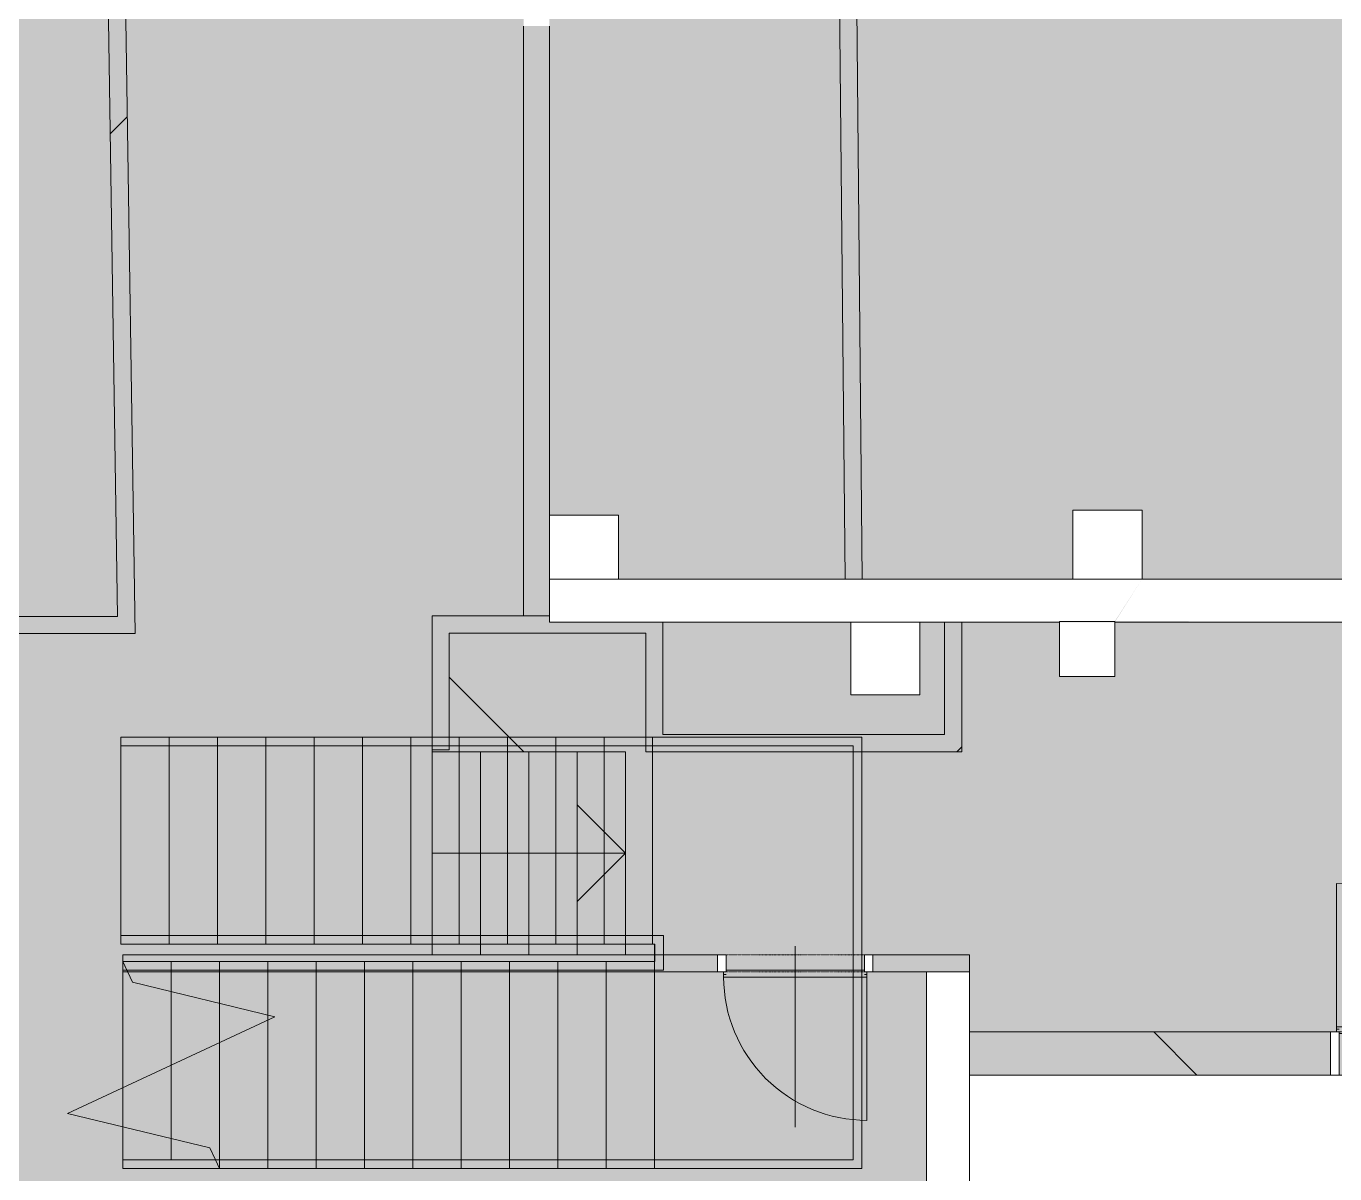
# Model space of a CAD drawing. Header units: millimetres. Extents: x -2861 to 222032, y -45352 to 20466.
# Drawn here: x 128408 to 135988, y -20402 to -13752 of the extents above; entities that cross this region are included whole.
import ezdxf

# ---------------------------------------------------------------- set-up
doc = ezdxf.new("R2010")
doc.units = ezdxf.units.MM
doc.linetypes.add('Čerchovaná se dvěma tečkami', pattern=[2.59, 1, -0.53, 0, -0.53, 0, -0.53])
for name, color, linetype, lineweight in [('A-DETL-GENF', 92, 'Continuous', 13), ('A-DETL-THIN', 151, 'Continuous', 13), ('A-DOOR', 31, 'Continuous', 13), ('A-DOOR-FRAM', 31, 'Continuous', 25), ('A-FLOR', 192, 'Continuous', 13), ('A-FLOR-HRAL', 11, 'Continuous', 13), ('A-WALL', 113, 'Continuous', 13), ('A-WALL-PATT', 111, 'Continuous', 35), ('S-COLS', 52, 'Continuous', 13), ('S-STRS', 31, 'Continuous', 13), ('S-STRS-ANNO', 31, 'Continuous', 13), ('S-STRS-MBND', 31, 'Continuous', 9)]:
    doc.layers.add(name, color=color, linetype=linetype, lineweight=lineweight)
pattern_1 = [(45, (92359, 0), (-4242.64, 4242.64), [])]
pattern_2 = [(45, (92359, 0), (-7184.2, 7184.2), []), (45, (95233, 0), (-7184.2, 7184.2), []), (45, (100980, 0), (-4310.5, 10058), [4064, -2032, 67.1, -1964.9])]

# ---------------------------------------------------------------- blocks, each defined once
blk = doc.blocks.new('DVERE_1k_oblozka - DD03_01_800x1970_koupelna-2284058-Mapka _ závislý 7')
at = {"layer": 'A-DOOR', "lineweight": 9}
for p, q in [((0, -177.9), (0, 1022.1)), ((-415, 122.1), (-415, 982.1)), ((415, 152.1), (-415, 152.1)), ((-415, 152.1), (-415, 137.1)), ((305, 152.1), (-305, 152.1)), ((415, 137.1), (415, 152.1)), ((415, 152.1), (415, 122.1)), ((-400, 122.1), (-450, 122.1)), ((-450, 122.1), (-450, -127.9)), ((-415, 137.1), (-400, 137.1)), ((-400, -127.9), (-400, 122.1)), ((-400, 112.1), (400, 112.1)), ((400, 137.1), (415, 137.1)), ((450, 122.1), (400, 122.1)), ((400, 122.1), (400, -127.9)), ((450, -127.9), (450, 122.1)), ((-450, -127.9), (-400, -127.9)), ((400, -127.9), (450, -127.9))]:
    blk.add_line(p, q, dxfattribs=at)
at = {"layer": 'A-DOOR', "linetype": 'Čerchovaná se dvěma tečkami', "lineweight": 9}
for p, q in [((-400, 122.1), (400, 122.1)), ((-400, -127.9), (400, -127.9))]:
    blk.add_line(p, q, dxfattribs=at)
at = {"layer": 'A-DOOR', "lineweight": 9}
blk.add_arc((-415, 152.1), 830, 360, 90, dxfattribs=at)
at = {"layer": 'A-DOOR-FRAM', "lineweight": 9}
for p, q in [((-400, 122.1), (-450, 122.1)), ((-400, -127.9), (-400, 122.1)), ((400, 122.1), (400, -127.9)), ((400, 122.1), (450, 122.1)), ((-450, -127.9), (-400, -127.9)), ((450, -127.9), (400, -127.9))]:
    blk.add_line(p, q, dxfattribs=at)
blk = doc.blocks.new('DVERE_1k_oblozka - DD03_01_800x1970_koupelna-1549498-Mapka _ závislý 7')
at = {"layer": 'A-DOOR', "lineweight": 9}
for p, q in [((0, -102.9), (0, 947.1)), ((-415, 47.1), (-415, 907.1)), ((415, 77.1), (-415, 77.1)), ((-415, 77.1), (-415, 62.1)), ((305, 77.1), (-305, 77.1)), ((415, 62.1), (415, 77.1)), ((415, 77.1), (415, 47.1)), ((-400, 47.1), (-450, 47.1)), ((-450, 47.1), (-450, -52.9)), ((-415, 62.1), (-400, 62.1)), ((-400, -52.9), (-400, 47.1)), ((-400, 37.1), (400, 37.1)), ((400, 62.1), (415, 62.1)), ((450, 47.1), (400, 47.1)), ((400, 47.1), (400, -52.9)), ((450, -52.9), (450, 47.1)), ((-450, -52.9), (-400, -52.9)), ((400, -52.9), (450, -52.9))]:
    blk.add_line(p, q, dxfattribs=at)
at = {"layer": 'A-DOOR', "linetype": 'Čerchovaná se dvěma tečkami', "lineweight": 9}
for p, q in [((-400, 47.1), (400, 47.1)), ((-400, -52.9), (400, -52.9))]:
    blk.add_line(p, q, dxfattribs=at)
at = {"layer": 'A-DOOR', "lineweight": 9}
blk.add_arc((-415, 77.1), 830, 360, 90, dxfattribs=at)
at = {"layer": 'A-DOOR-FRAM', "lineweight": 9}
for p, q in [((-400, 47.1), (-450, 47.1)), ((-400, -52.9), (-400, 47.1)), ((400, 47.1), (400, -52.9)), ((400, 47.1), (450, 47.1)), ((-450, -52.9), (-400, -52.9)), ((450, -52.9), (400, -52.9))]:
    blk.add_line(p, q, dxfattribs=at)
blk = doc.blocks.new('Typ horního madla - Horní madlo_Vnitřní_-1857845-Mapka _ závislý 7')
at = {"layer": 'A-FLOR-HRAL', "lineweight": 9}
for p, q in [((36597.4, -19071.6), (36597.4, -19021.6)), ((39677.4, -19021.6), (36597.4, -19021.6)), ((39739.5, -19021.6), (39677.4, -19021.6)), ((39739.5, -19222.4), (39739.5, -19021.6)), ((39677.4, -19071.6), (36597.4, -19071.6)), ((39689.5, -19071.6), (39677.4, -19071.6)), ((39689.5, -19172.4), (39689.5, -19071.6)), ((36609.1, -19172.4), (36609.1, -19222.4)), ((36609.1, -19172.4), (36609.3, -19172.4)), ((36632.6, -19222.4), (36609.3, -19172.4)), ((36609.3, -19172.4), (39614.5, -19172.4)), ((39614.5, -19172.4), (39689.5, -19172.4)), ((36609.1, -19222.4), (36632.6, -19222.4)), ((36632.6, -19222.4), (39614.5, -19222.4)), ((39614.5, -19222.4), (39739.5, -19222.4))]:
    blk.add_line(p, q, dxfattribs=at)
blk = doc.blocks.new('Typ horního madla - Horní madlo_Vnitřní_-1857862-Mapka _ závislý 7')
at = {"layer": 'A-FLOR-HRAL', "lineweight": 9}
for p, q in [((36597.4, -17922.4), (36597.4, -17872.4)), ((39957.4, -17872.4), (36597.4, -17872.4)), ((40888.7, -17872.4), (39957.4, -17872.4)), ((40888.7, -20371.6), (40888.7, -17872.4)), ((39957.4, -17922.4), (36597.4, -17922.4)), ((40838.7, -17922.4), (39957.4, -17922.4)), ((40838.7, -20321.6), (40838.7, -17922.4)), ((36609.1, -20321.6), (36609.1, -20371.6)), ((36609.1, -20321.6), (37145.2, -20321.6)), ((36609.1, -20371.6), (37168.5, -20371.6)), ((37168.5, -20371.6), (37145.2, -20321.6)), ((37145.2, -20321.6), (39689.1, -20321.6)), ((37168.5, -20371.6), (39689.1, -20371.6)), ((39689.1, -20321.6), (40838.7, -20321.6)), ((39689.1, -20371.6), (40888.7, -20371.6))]:
    blk.add_line(p, q, dxfattribs=at)
blk = doc.blocks.new('Betonový pravoúhlý sloup - 400 x 420mm-V172-Mapka _ závislý 7')
at = {"layer": 'S-COLS', "lineweight": 9}
h = blk.add_hatch(dxfattribs=at)
h.set_pattern_fill('FP_170', color=256, style=0, pattern_type=2)
h.set_pattern_definition([(45, (-41025, 17416), (-7184.2, 7184.2), []), (45, (-38151, 17416), (-7184.2, 7184.2), []), (45, (-32403, 17416), (-4310.5, 10058), [4064, -2032, 67.1, -1964.9])])
h.paths.add_polyline_path([(-200, -210), (200, -210), (200, 210), (-200, 210)])
for p, q in [((200, 210), (-200, 210)), ((-200, 210), (-200, -210)), ((200, -210), (200, 210)), ((-200, -210), (200, -210))]:
    blk.add_line(p, q, dxfattribs=at)

msp = doc.modelspace()

# ---------------------------------------------------------------- hatches: boundary and pattern name
at = {"layer": 'A-DETL-GENF', "lineweight": 9}
h = msp.add_hatch(color=1, dxfattribs=at)
h.paths.add_polyline_path([(91073.8, -28962.3), (91073.8, -27933.8), (90903.8, -27933.8), (90903.8, -28962.3)])
h.paths.add_polyline_path([(99471.7, -28962.3), (103428.8, -28962.3), (103428.8, -27933.8), (97168.8, -27933.8), (97168.8, -27115.5), (97308.8, -27115.5), (97308.8, -26157.5), (91153.8, -26157.5), (91153.8, -27300), (91608.8, -27300), (91608.8, -27933.8), (91323.8, -27933.8), (91323.8, -28962.3), (95364.1, -28962.3)])
h.paths.add_polyline_path([(103728.8, -28962.3), (109118.5, -28962.3), (109118.5, -27933.8), (103728.8, -27933.8), (103728.8, -28348.4)])
h.paths.add_polyline_path([(137401.3, -17205.8), (137401.3, -17200.8), (137101.3, -17205.8)])
h.paths.add_polyline_path([(134393.3, -17205.8), (133583.7, -17205.8), (133583.7, -17625.8), (133183.7, -17625.8), (133183.7, -17205.8), (131438.7, -17205.8), (131438.7, -16585.8), (131838.7, -16585.8), (131838.7, -16955.8), (134471.3, -16955.8), (134471.3, -16555.8), (134871.3, -16555.8), (134871.3, -16955.8), (134713.3, -17200.8), (134393.3, -17200.8)])
h.paths.add_polyline_path([(134713.3, -17205.8), (134713.3, -17520.8), (134393.3, -17520.8), (134393.3, -17205.8), (134471.3, -17205.8)])
h.paths.add_polyline_path([(121208, -28812.5), (121208, -28417.5), (121608, -28417.5), (121608, -28812.5), (127202.5, -28812.5), (127202.5, -28514.7), (127302.5, -28514.7), (127302.5, -27156.7), (133622.8, -27156.7), (133622.8, -22765.8), (133207.8, -22765.8), (133207.8, -22732.3), (133118.2, -22732.3), (133118.2, -22382.3), (133622.8, -22365.8), (133622.8, -19232.3), (133872.8, -19232.3), (133872.8, -19829.6), (135962.8, -19829.6), (135962.8, -19579.6), (136012.8, -19579.6), (136012.8, -19829.6), (136812.8, -19829.6), (136812.8, -19579.6), (136862.8, -19579.6), (136862.8, -19829.6), (141096.3, -19829.6), (141096.3, -17205.8), (140148.8, -17205.8), (140148.8, -17500.8), (139848.8, -17500.8), (139848.8, -17205.8), (137401.3, -17205.8), (137401.3, -17500.8), (137101.3, -17500.8), (137101.3, -17205.8), (134716.5, -17200.8), (134871.3, -16955.8), (140446.3, -16955.8), (140446.3, -16583.6), (140846.3, -16583.6), (140846.3, -10920.5), (140446.3, -10920.5), (140446.3, -10523.2), (134859.3, -10563.9), (134859.3, -10951), (134442, -10951.7), (134439.3, -10563.9), (134288.5, -10561), (134287.3, -10384.9), (133187.3, -10392.4), (133187.3, -10572.4), (131118.5, -10577.1), (131117.4, -10406.4), (131067.3, -10392.4), (131066.9, -10372.1), (129417.1, -10372.1), (129416.9, -10417.9), (129367.4, -10418.2), (129368.6, -10598.2), (125846.3, -10622.1), (125846.3, -11022.1), (125446.3, -11022.1), (125446.3, -16631.1), (125866.3, -16631.1), (125866.3, -17172.1), (125446.3, -17172.1), (125446.3, -17584.7), (121638.2, -17584.7), (121638.2, -17934.7), (121138.2, -17934.7), (121138.2, -17584.7), (115969.5, -17584.7), (115969.5, -18004.7), (115569.5, -18004.7), (115569.5, -16843.3), (115169.5, -16829.6), (115169.5, -16443.3), (115569.5, -16443.3), (115569.5, -12505.8), (115902, -12485.2), (115919.5, -12480.8), (115919.5, -17334.7), (115984.5, -17334.7), (115984.5, -4240.9), (115919.5, -4240.9), (115902, -11622.3), (115819.5, -11605.8), (115569.5, -11605.8), (115569.5, -10845.8), (115234.5, -10845.8), (115234.5, -10445.8), (115569.5, -10445.8), (115569.5, -4686.1), (115234.5, -4686.1), (115234.5, -4286.1), (115569.5, -4286.1), (115569.5, -4240.9), (109161.9, -4240.9), (109161.9, -4286.1), (109486.9, -4286.1), (109486.9, -4686.1), (109161.9, -4686.1), (109161.9, -10445.8), (109486.9, -10445.8), (109486.9, -10845.8), (109161.9, -10845.8), (109161.9, -16143.3), (109586.7, -16143.3), (109586.7, -16843.3), (109186.7, -16843.3), (109186.7, -16443.3), (103591.3, -16443.3), (103579.3, -16843.3), (103191.3, -16843.3), (103191.3, -16443.3), (97616.3, -16443.3), (97616.3, -16143.3), (98452, -16140.2), (98452, -15478.3), (98792, -15478.3), (98792, -9908.2), (98382, -9908.2), (98382, -9358.2), (98792, -9358.2), (98792, -6966.2), (98362, -6966.2), (98362, -6451.2), (98792, -6451.2), (98792, -886.8), (98259.2, -886.8), (98259.2, -431.8), (92807, -431.8), (92807, -871.8), (92372, -890.9), (92372, -6443.2), (92792, -6443.2), (92792, -6963.2), (92372, -6963.2), (92372, -9340.2), (92807, -9340.2), (92807, -9908.2), (92372, -9908.2), (92372, -14351.8), (92017, -14357.8), (92017, -15446.9), (92041, -15451.8), (92042, -15451.8), (92827, -15451.8), (92827, -16130), (95120.1, -16130), (95120.1, -15402.4), (95575.1, -15402.4), (95575.1, -16140), (95665.1, -16143.3), (95665.1, -16430), (91568.8, -16430), (91568.8, -16830), (91153.8, -16830), (91153.8, -21265), (91568.8, -21265), (91568.8, -21665), (91153.8, -21665), (91173.4, -25857.5), (97608.8, -25857.5), (97608.8, -27683.8), (103208.8, -27683.8), (103208.8, -27206.6), (103608.8, -27206.6), (103608.8, -27683.8), (109205.7, -27683.8), (109205.7, -27206.6), (109605.7, -27206.6), (109605.7, -24339.4), (109855.7, -24339.4), (109855.7, -25069.4), (110395.7, -25069.4), (110395.7, -25319.4), (111295.7, -25319.4), (111295.7, -25069.4), (113485.7, -25069.4), (113485.7, -25319.4), (114370.7, -25319.4), (114385.7, -25069.4), (114961.7, -25069.4), (114961.7, -22482.5), (115311.7, -22482.5), (115311.7, -22392.5), (115711.7, -22392.5), (115711.7, -22812.5), (115311.7, -22812.5), (115311.7, -28412.5), (115656.7, -28412.5), (115656.7, -28812.5), (121062.8, -28812.5)])
h.paths.add_polyline_path([(124202.5, -24342.5), (124102.5, -24342.5), (124117.2, -24292.5), (124202.5, -24292.5)])
h.paths.add_polyline_path([(103508.8, -24274.3), (103508.8, -24224.3), (103608.8, -24224.3), (103608.8, -24274.3)])
h.paths.add_polyline_path([(124117.2, -23492.5), (124102.5, -23492.5), (124117.2, -23442.5), (124202.5, -23442.5), (124202.5, -23492.5)])
h.paths.add_polyline_path([(103608.8, -23424.3), (103508.8, -23424.3), (103508.8, -23374.3), (103608.8, -23374.3)])
h.paths.add_polyline_path([(121952.5, -22812.5), (121902.5, -22812.5), (121902.5, -22712.5), (121952.5, -22712.5)])
h.paths.add_polyline_path([(125122.5, -22812.5), (125122.5, -22712.5), (125172.5, -22712.5), (125172.5, -22812.5)])
h.paths.add_polyline_path([(122752.5, -22812.5), (122752.5, -22712.5), (122802.5, -22712.5), (122802.5, -22812.5)])
h.paths.add_polyline_path([(120325.7, -22812.5), (120325.7, -22712.5), (120375.7, -22712.5), (120375.7, -22812.5)])
h.paths.add_polyline_path([(115855.7, -22812.5), (115855.7, -22712.5), (115905.7, -22712.5), (115902, -22812.5)])
h.paths.add_polyline_path([(116705.7, -22812.5), (116705.7, -22712.5), (116755.7, -22712.5), (116755.7, -22812.5)])
h.paths.add_polyline_path([(124322.5, -22812.5), (124272.5, -22812.5), (124272.5, -22712.5), (124322.5, -22712.5)])
h.paths.add_polyline_path([(119475.7, -22812.5), (119475.7, -22712.5), (119525.7, -22712.5), (119525.7, -22812.5)])
h.paths.add_polyline_path([(109668.5, -22802.5), (109268.5, -22802.5), (109268.5, -22382.5), (109668.5, -22382.5)])
h.paths.add_polyline_path([(127547.5, -22732.3), (127047.5, -22732.3), (127047.5, -22382.3), (127547.5, -22382.3), (127547.5, -22532.3)])
h.paths.add_polyline_path([(126375, -22719.8), (126150, -22712.5), (126150, -22544.8), (126375, -22544.8)])
h.paths.add_polyline_path([(121638.2, -22712.5), (121138.2, -22712.5), (121138.2, -22362.5), (121638.2, -22362.5)])
h.paths.add_polyline_path([(127831.8, -22532.3), (127781.8, -22532.3), (127781.8, -22382.3), (127831.8, -22382.3)])
h.paths.add_polyline_path([(128681.8, -22532.3), (128631.8, -22532.3), (128631.8, -22382.3), (128681.8, -22382.3)])
h.paths.add_polyline_path([(94258.2, -22425), (94258.2, -22375), (94358.2, -22375), (94358.2, -22425)])
h.paths.add_polyline_path([(97608.8, -21665), (97168.8, -21665), (97168.8, -21265), (97608.8, -21265), (97608.8, -21599.6)])
h.paths.add_polyline_path([(102110, -21599.6), (102060, -21599.6), (102060, -21499.6), (102110, -21499.6), (102110, -21562)])
h.paths.add_polyline_path([(98980, -21599.6), (98980, -21499.6), (99030, -21499.6), (99030, -21599.6)])
h.paths.add_polyline_path([(102960, -21599.6), (102910, -21599.6), (102910, -21499.6), (102960, -21499.6), (102960, -21562)])
h.paths.add_polyline_path([(99830, -21599.6), (99830, -21499.6), (99880, -21499.6), (99880, -21599.6)])
h.paths.add_polyline_path([(94258.2, -21575), (94258.2, -21525), (94358.2, -21535.4), (94358.2, -21575)])
h.paths.add_polyline_path([(103727, -21562), (103227, -21562), (103227, -21212), (103727, -21212), (103727, -21535.4)])
h.paths.add_polyline_path([(96858.8, -21415), (96808.8, -21415), (96808.8, -21265), (96858.8, -21265)])
h.paths.add_polyline_path([(95958.8, -21415), (95958.8, -21265), (96008.8, -21265), (96008.8, -21415)])
h.paths.add_polyline_path([(114631.7, -21322.5), (114581.7, -21322.5), (114581.7, -21222.5), (114631.7, -21222.5)])
h.paths.add_polyline_path([(115231.7, -21322.5), (115231.7, -21222.5), (115281.7, -21222.5), (115281.7, -21322.5)])
h.paths.add_polyline_path([(95665.1, -20900), (95515.1, -20900), (95515.1, -20850), (95665.1, -20850)])
h.paths.add_polyline_path([(124363.8, -20879.4), (124313.8, -20879.2), (124314.4, -20729.2), (124364.4, -20729.2)])
h.paths.add_polyline_path([(123413.8, -20875.6), (123363.8, -20863.9), (123364.4, -20725.4), (123414.4, -20725.4), (123413.8, -20863.9)])
h.paths.add_polyline_path([(120472.9, -20863.9), (120422.9, -20863.7), (120423.5, -20713.7), (120473.5, -20713.9), (120472.9, -20863.7)])
h.paths.add_polyline_path([(119522.9, -20860.1), (119472.9, -20859.9), (119473.5, -20709.9), (119523.5, -20710.1), (119522.9, -20859.9)])
h.paths.add_polyline_path([(118305.3, -20705.3), (118005.3, -20704.1), (118005.3, -19936.3), (118305.3, -19936.3), (118305.3, -20036.3)])
h.paths.add_polyline_path([(117142.6, -20237.4), (117092.7, -20235.7), (117096.2, -20135.8), (117146.1, -20137.5), (117142.7, -20235.7)])
h.paths.add_polyline_path([(116293.2, -20207.8), (116243.2, -20206), (116246.7, -20106.1), (116296.6, -20107.8), (116293.2, -20206)])
h.paths.add_polyline_path([(95665.1, -20050), (95515.1, -20050), (95515.1, -20000), (95665.1, -20000)])
h.paths.add_polyline_path([(100129.2, -19675.3), (100128.6, -19525.3), (100178.6, -19525.3), (100179.2, -19675.1)])
h.paths.add_polyline_path([(100979.2, -19672.1), (100978.6, -19522.1), (101028.6, -19525.1), (101029.2, -19671.9)])
h.paths.add_polyline_path([(104345, -19659.3), (104345, -19509.3), (104394.4, -19509.2), (104394.4, -19659.2)])
h.paths.add_polyline_path([(105195, -19656.1), (105195, -19506.1), (105244.4, -19505.9), (105244.4, -19655.9)])
h.paths.add_polyline_path([(106194.5, -19543.3), (105894.5, -19543.3), (105894.5, -19143.3), (106194.5, -19143.3), (106194.5, -19503.5)])
h.paths.add_polyline_path([(113190.7, -19336.3), (113090.7, -19336.3), (113090.7, -19286.3), (113190.7, -19286.3)])
h.paths.add_polyline_path([(132462.8, -19232.3), (132412.8, -19232.3), (132412.8, -19132.3), (132462.8, -19132.3)])
h.paths.add_polyline_path([(133262.8, -19232.3), (133262.8, -19132.3), (133312.8, -19132.3), (133312.8, -19232.3)])
h.paths.add_polyline_path([(109366.4, -19013.3), (109366.4, -18913.3), (109416.4, -18913.3), (109416.4, -19013.3)])
h.paths.add_polyline_path([(107644.5, -19013.3), (107644.5, -18913.3), (107694.5, -18913.3), (107686.9, -19013.3)])
h.paths.add_polyline_path([(108394.5, -19013.3), (108394.5, -18913.3), (108444.5, -18913.3), (108444.5, -19013.3)])
h.paths.add_polyline_path([(110266.4, -19013.3), (110216.4, -19013.3), (110216.4, -18913.3), (110266.4, -18913.3)])
h.paths.add_polyline_path([(114735.3, -18846.3), (114735.3, -18746.3), (114785.3, -18746.3), (114785.3, -18846.3)])
h.paths.add_polyline_path([(115385.3, -18846.3), (115385.3, -18746.3), (115435.3, -18746.3), (115435.3, -18846.3)])
h.paths.add_polyline_path([(113090.7, -18686.3), (113090.7, -18636.3), (113190.7, -18636.3), (113190.7, -18686.3)])
h.paths.add_polyline_path([(113559.5, -18186.3), (113559.5, -16779.6), (113859.5, -16779.6), (113848.3, -18186.3)])
h.paths.add_polyline_path([(127164.4, -17972.1), (127164.4, -17272.1), (127574.4, -17272.1), (127574.4, -17972.1), (127412.9, -17972.1)])
h.paths.add_polyline_path([(127124.4, -17272.1), (127074.4, -17272.1), (127074.4, -17172.1), (127124.4, -17172.1)])
h.paths.add_polyline_path([(126274.4, -17272.1), (126224.4, -17272.1), (126224.4, -17172.1), (126274.4, -17172.1)])
h.paths.add_polyline_path([(140148.8, -17205.8), (140148.8, -17200.8), (139848.8, -17205.8)])
h.paths.add_polyline_path([(97516.3, -16843.3), (97181.3, -16843.3), (97181.3, -16143.3), (97531.3, -16143.3), (97531.3, -16843.3)])
h.paths.add_polyline_path([(92042, -16140), (92041, -16130), (92041, -16140)])
h.paths.add_polyline_path([(111988.6, -15761.9), (111888.6, -15761.9), (111888.6, -15711.9), (111988.6, -15711.9)])
h.paths.add_polyline_path([(114316.1, -15761.9), (114216.1, -15761.9), (114216.1, -15711.9), (114316.1, -15711.9)])
h.paths.add_polyline_path([(95575.1, -15384.9), (95575, -15384.9), (95575.1, -15334.9), (95675, -15334.9), (95675, -15384.9)])
h.paths.add_polyline_path([(111988.6, -15111.9), (111888.6, -15111.9), (111888.6, -15061.9), (111988.6, -15061.9)])
h.paths.add_polyline_path([(114316.1, -15111.9), (114216.1, -15111.9), (114216.1, -15061.9), (114316.1, -15061.9)])
h.paths.add_polyline_path([(111988.6, -14851.9), (111888.6, -14851.9), (111888.6, -14801.9), (111988.6, -14801.9)])
h.paths.add_polyline_path([(114316.1, -14750.1), (114216.1, -14750.1), (114216.1, -14700.1), (114316.1, -14722.4)])
h.paths.add_polyline_path([(95675, -14534.9), (95575, -14534.9), (95575, -14484.9), (95675, -14484.9)])
h.paths.add_polyline_path([(111988.6, -14201.9), (111888.6, -14201.9), (111888.6, -14151.9), (111988.6, -14151.9)])
h.paths.add_polyline_path([(114316.1, -14100.1), (114216.1, -14100.1), (114216.1, -14050.1), (114316.1, -14050.1)])
h.paths.add_polyline_path([(131438.7, -13752.1), (131288.7, -13752.1), (131288.7, -13702.1), (131438.7, -13702.1)])
h.paths.add_polyline_path([(131438.7, -12902.1), (131288.7, -12902.1), (131288.7, -12852.1), (131438.7, -12852.1)])
h.paths.add_polyline_path([(131558.7, -12689.7), (131558.7, -12589.7), (131608.3, -12589.4), (131608.3, -12689.4)])
h.paths.add_polyline_path([(132208.7, -12686.6), (132208.3, -12586.6), (132258.3, -12586.6), (132258.7, -12686.3)])
h.paths.add_polyline_path([(134773.1, -12047.2), (134772.6, -11997.2), (134872.6, -11997.2), (134859.3, -12046.4)])
h.paths.add_polyline_path([(112386.3, -11479.2), (112336.3, -11479.2), (112336.3, -11379.2), (112386.3, -11379.2)])
h.paths.add_polyline_path([(113186.3, -11479.2), (113186.3, -11379.2), (113236.3, -11379.2), (113236.3, -11479.2)])
h.paths.add_polyline_path([(134765.2, -11197.2), (134772.6, -11147.2), (134864.7, -11147.2), (134859.3, -11196.4), (134772.6, -11197.2)])
h.paths.add_polyline_path([(96972, -11177.1), (96972, -11127.1), (97071.8, -11126.7), (97069, -11176.7)])
h.paths.add_polyline_path([(131438.7, -10977.1), (131438.7, -10577.1), (131838.7, -10584.2), (131838.7, -10977.1)])
h.paths.add_polyline_path([(96969.2, -10327.1), (96969.2, -10277.1), (97069, -10276.7), (97069, -10326.7)])
h.paths.add_polyline_path([(96955, -6045), (96955, -5995), (97054.8, -5994.7), (97054.8, -6044.7)])
h.paths.add_polyline_path([(96952.2, -5195), (96952.2, -5145), (97052, -5144.7), (97052, -5194.7)])
h.paths.add_polyline_path([(98102, -3625), (98102, -3525), (98152, -3525), (98152, -3625)])
h.paths.add_polyline_path([(97302, -3625), (97252, -3625), (97252, -3525), (97302, -3525)])
at = {"layer": 'A-WALL-PATT', "lineweight": 9}
h = msp.add_hatch(dxfattribs=at)
h.set_pattern_fill('FP_73', color=256, style=0, pattern_type=2)
h.set_pattern_definition(pattern_1)
h.paths.add_polyline_path([(128939.5, -17272.1), (129039.5, -17272.1), (128937.5, -10601.2), (128837.5, -10601.8), (128938, -17172.1)])
h = msp.add_hatch(dxfattribs=at)
h.set_pattern_fill('FP_73', color=256, style=0, pattern_type=2)
h.set_pattern_definition(pattern_1)
h.paths.add_polyline_path([(131438.7, -17169.7), (131438.7, -13752.1), (131288.7, -13752.1), (131288.7, -17169.7)])
h.paths.add_polyline_path([(131288.7, -12852.1), (131438.7, -12852.1), (131438.7, -10584.2), (131288.7, -10585.2), (131288.7, -12690.9)])
h = msp.add_hatch(dxfattribs=at)
h.set_pattern_fill('FP_129', color=256, angle=45, style=0, pattern_type=2)
h.set_pattern_definition([(45, (139141, -17206), (-5747, 5747), []), (360, (148299, -14513.6), (5747.4, 5747.4), [1016, -10478.7]), (45, (149315, -14514), (-5747.4, 5747.4), [1016, -7112]), (90, (150033.5, -13795), (-5747.4, 5747.4), [1016, -10478.7]), (135, (150033.5, -12779), (-5747.4, -5747.4), [1016, -7112]), (360, (148299, -12061), (5747.4, 5747.4), [1016, -10478.7]), (45, (147581, -12779), (-5747.4, 5747.4), [1016, -7112]), (90, (147580.7, -13795), (-5747.4, 5747.4), [1016, -10478.7]), (135, (148299, -14514), (-5747.4, -5747.4), [1016, -7112]), (45, (150962, -11132), (-5747.4, 5747.4), [2032, -6096])])
h.paths.add_polyline_path([(131838.7, -17205.8), (134713.3, -17200.8), (134871.3, -16955.8), (131438.7, -16955.8), (131438.7, -17205.8)])
h.paths.add_polyline_path([(134871.3, -17205.8), (140148.8, -17200.8), (140446.3, -16955.8), (134871.3, -16955.8), (134713.3, -17205.8)])
h.paths.add_polyline_path([(140846.3, -17205.8), (141096.3, -17205.8), (141096.3, -16955.8), (140846.3, -16955.8), (140846.3, -16983.6), (140433.2, -16993.4), (140148.8, -17205.8), (140715.8, -17205.8)])
h = msp.add_hatch(dxfattribs=at)
h.set_pattern_fill('FP_73', color=256, style=0, pattern_type=2)
h.set_pattern_definition(pattern_1)
h.paths.add_polyline_path([(127124.4, -17272.1), (128939.5, -17272.1), (128938, -17172.1), (127124.4, -17172.1)])
h.paths.add_polyline_path([(125446.3, -17272.1), (126224.4, -17272.1), (126224.4, -17172.1), (125446.3, -17172.1)])
h = msp.add_hatch(dxfattribs=at)
h.set_pattern_fill('FP_73', color=256, style=0, pattern_type=2)
h.set_pattern_definition(pattern_1)
h.paths.add_polyline_path([(131996.6, -17957.1), (133827.8, -17957.1), (133827.8, -17857.1), (131996.6, -17857.1)])
h = msp.add_hatch(dxfattribs=at)
h.set_pattern_fill('FP_100', color=256, angle=45, style=0, pattern_type=2)
h.set_pattern_definition([(315, (133623, -26874), (5747, 5747), []), (270, (136315, -36031.6), (5747.4, -5747.4), [1016, -10478.7]), (315, (136315, -37047.6), (5747.4, 5747.4), [1016, -7112]), (1e-13, (137033.4, -37766), (5747.4, 5747.4), [1016, -10478.7]), (45, (138049, -37766), (-5747.4, 5747.4), [1016, -7112]), (270, (138768, -36031.6), (5747.4, -5747.4), [1016, -10478.7]), (315, (138049, -35313), (5747.4, 5747.4), [1016, -7112]), (1e-13, (137033.4, -35313), (5747.4, 5747.4), [1016, -10478.7]), (45, (136315, -36031.6), (-5747.4, 5747.4), [1016, -7112]), (315, (139697, -38695), (5747.4, 5747.4), [2032, -6096])])
h.paths.add_polyline_path([(133747.8, -29062.5), (133872.8, -29062.5), (133872.8, -23782.3), (133622.8, -23782.3), (133622.8, -28767.7), (133747.8, -28767.7)])
h.paths.add_polyline_path([(133627.4, -22882.3), (133872.8, -22882.3), (133872.8, -22282.3), (133622.8, -22282.3), (133622.8, -22882.3)])
h.paths.add_polyline_path([(133822.8, -21382.3), (133872.8, -21382.3), (133872.8, -19232.3), (133622.8, -19232.3), (133622.8, -21382.3), (133742.8, -21382.3)])
h = msp.add_hatch(dxfattribs=at)
h.set_pattern_fill('FP_85', color=256, style=0, pattern_type=2)
h.set_pattern_definition([(45, (92359, 0), (-5747.4, 5747.4), []), (45, (98106.6, 0), (-5747.4, 5747.4), [2032, -6096]), (135, (102417, 1437), (-5747.4, -5747.4), [4064, -4064]), (0, (99543.4, 4310.5), (5747.36, 5747.36), [2873.7, -8621]), (90, (102417, 1437), (-5747.4, 5747.4), [2873.7, -8621])])
h.paths.add_polyline_path([(141106.6, -19829.6), (141106.6, -19579.6), (139852.8, -19579.6), (139852.8, -19829.6), (140547.6, -19829.6)])
h.paths.add_polyline_path([(135962.8, -19829.6), (135962.8, -19579.6), (133872.8, -19579.6), (133872.8, -19829.6)])
h.paths.add_polyline_path([(136862.8, -19829.6), (138952.8, -19829.6), (138952.8, -19579.6), (136862.8, -19579.6)])
at = {"layer": 'S-COLS', "lineweight": 9}
h = msp.add_hatch(dxfattribs=at)
h.set_pattern_fill('FP_130', color=256, style=0, pattern_type=2)
h.set_pattern_definition(pattern_2)
h.paths.add_polyline_path([(131438.7, -16585.8), (131438.7, -16955.8), (131838.7, -16955.8), (131838.7, -16585.8)])
h = msp.add_hatch(dxfattribs=at)
h.set_pattern_fill('FP_130', color=256, style=0, pattern_type=2)
h.set_pattern_definition(pattern_2)
h.paths.add_polyline_path([(134471.3, -16555.8), (134471.3, -16955.8), (134871.3, -16955.8), (134871.3, -16555.8)])
h = msp.add_hatch(dxfattribs=at)
h.set_pattern_fill('FP_130', color=256, style=0, pattern_type=2)
h.set_pattern_definition(pattern_2)
h.paths.add_polyline_path([(134713.3, -17520.8), (134713.3, -17205.8), (134393.3, -17205.8), (134393.3, -17520.8)])

# ---------------------------------------------------------------- linework, layer by layer
at = {"layer": 'A-DETL-THIN', "lineweight": 9}
for p, q in [((133872.8, -27406.7), (133872.8, -19829.6)), ((133872.8, -19829.6), (141096.3, -19829.6))]:
    msp.add_line(p, q, dxfattribs=at)
at = {"layer": 'A-FLOR', "lineweight": 9}
msp.add_line((130758.7, -19132.3), (130758.7, -17944.7), dxfattribs=at)
at = {"layer": 'A-WALL', "lineweight": 9}
for p, q in [((128837.5, -10601.8), (128938, -17172.1)), ((129039.5, -17272.1), (128969.6, -12701.9)), ((133109.8, -12682.3), (133150.9, -16955.8)), ((133250.9, -16955.8), (133219.1, -13647.4)), ((131288.7, -13752.1), (131288.7, -17169.7)), ((131438.7, -17205.8), (131438.7, -13752.1)), ((140446.3, -16955.8), (131438.7, -16955.8)), ((128938, -17172.1), (127124.4, -17172.1)), ((131438.7, -17169.7), (130758.7, -17169.7)), ((130758.7, -17169.7), (130758.7, -17944.7)), ((131438.7, -17205.8), (133183.7, -17205.8)), ((132096.6, -17857.1), (132096.6, -17205.8)), ((133583.7, -17205.8), (134393.3, -17205.8)), ((133727.8, -17205.8), (133727.8, -17857.1)), ((133827.8, -17957.1), (133827.8, -17205.8)), ((134393.3, -17205.8), (134393.3, -17200.8)), ((134393.3, -17200.8), (134713.3, -17200.8)), ((134713.3, -17200.8), (134713.3, -17205.8)), ((134713.3, -17205.8), (137101.3, -17205.8)), ((127124.4, -17272.1), (129039.5, -17272.1)), ((130858.7, -17269.7), (131996.6, -17269.7)), ((130858.7, -17944.7), (130858.7, -17269.7)), ((131996.6, -17269.7), (131996.6, -17957.1)), ((133727.8, -17857.1), (132096.6, -17857.1)), ((130758.7, -17944.7), (130858.7, -17944.7)), ((131996.6, -17957.1), (133827.8, -17957.1)), ((132412.8, -19132.3), (128967.8, -19132.3)), ((128967.8, -19132.3), (128967.8, -19232.3)), ((133872.8, -19132.3), (133312.8, -19132.3)), ((133872.8, -21382.3), (133872.8, -19132.3)), ((128967.8, -19232.3), (132412.8, -19232.3)), ((133312.8, -19232.3), (133872.8, -19232.3)), ((133622.8, -19232.3), (133622.8, -21382.3)), ((135962.8, -19579.6), (133872.8, -19579.6)), ((133872.8, -19829.6), (135962.8, -19829.6))]:
    msp.add_line(p, q, dxfattribs=at)
at = {"layer": 'S-COLS', "lineweight": 9}
for p, q in [((131838.7, -16585.8), (131438.7, -16585.8)), ((131438.7, -16585.8), (131438.7, -16955.8)), ((131838.7, -16955.8), (131838.7, -16585.8)), ((134871.3, -16555.8), (134471.3, -16555.8)), ((134471.3, -16555.8), (134471.3, -16955.8)), ((134871.3, -16955.8), (134871.3, -16555.8)), ((131438.7, -16955.8), (131838.7, -16955.8)), ((134471.3, -16955.8), (134871.3, -16955.8)), ((134713.3, -17200.8), (134393.3, -17200.8)), ((134393.3, -17200.8), (134393.3, -17205.8)), ((134393.3, -17205.8), (134393.3, -17520.8)), ((134713.3, -17205.8), (134713.3, -17200.8)), ((134713.3, -17520.8), (134713.3, -17205.8)), ((134393.3, -17520.8), (134713.3, -17520.8))]:
    msp.add_line(p, q, dxfattribs=at)
at = {"layer": 'S-STRS', "lineweight": 9}
for p, q in [((131038.7, -17957.1), (130758.7, -17957.1)), ((131318.7, -17957.1), (131038.7, -17957.1)), ((131038.7, -19132.3), (131038.7, -17957.1)), ((131038.7, -19132.3), (131038.7, -17957.1)), ((131598.7, -17957.1), (131318.7, -17957.1)), ((131318.7, -19132.3), (131318.7, -17957.1)), ((131318.7, -19132.3), (131318.7, -17957.1)), ((131878.7, -17957.1), (131598.7, -17957.1)), ((131598.7, -19132.3), (131598.7, -17957.1)), ((131598.7, -19132.3), (131598.7, -17957.1)), ((131878.7, -19132.3), (131878.7, -17957.1)), ((131878.7, -19132.3), (131878.7, -17957.1)), ((128968.3, -19232.3), (128968.3, -19902.5)), ((128968.3, -19232.3), (128968.3, -19902.5)), ((129248.3, -19346.4), (129248.3, -19771.9)), ((129248.3, -19346.4), (129248.3, -19771.9)), ((129528.3, -19414.5), (129528.3, -19641.3)), ((129528.3, -19414.5), (129528.3, -19641.3)), ((129808.3, -19482.5), (129808.3, -19510.8)), ((129808.3, -19482.5), (129808.3, -19510.8)), ((128968.3, -20129.6), (128968.3, -20321.6)), ((128968.3, -20129.6), (128968.3, -20321.6)), ((129248.3, -20197.6), (129248.3, -20321.6)), ((129248.3, -20197.6), (129248.3, -20321.6)), ((128968.3, -20372), (129248.3, -20372)), ((129248.3, -20372), (129527.9, -20372))]:
    msp.add_line(p, q, dxfattribs=at)
at = {"layer": 'S-STRS-ANNO', "lineweight": 9}
for p, q in [((131291.1, -17957.1), (130858.7, -17524.7)), ((131878.7, -18544.7), (131598.7, -18264.7)), ((131038.7, -18544.7), (130758.7, -18544.7)), ((131318.7, -18544.7), (131038.7, -18544.7)), ((131598.7, -18544.7), (131318.7, -18544.7)), ((131878.7, -18544.7), (131598.7, -18544.7)), ((131878.7, -18544.7), (131598.7, -18824.7))]:
    msp.add_line(p, q, dxfattribs=at)
at = {"layer": 'S-STRS-MBND'}
for p, q in [((128956.6, -19072), (128956.6, -17872)), ((132036.6, -17872), (128956.6, -17872)), ((129236.6, -19072), (129236.6, -17872)), ((129236.6, -19072), (129236.6, -17872)), ((129516.6, -19072), (129516.6, -17872)), ((129516.6, -19072), (129516.6, -17872)), ((129796.6, -19072), (129796.6, -17872)), ((129796.6, -19072), (129796.6, -17872)), ((130076.6, -19072), (130076.6, -17872)), ((130076.6, -19072), (130076.6, -17872)), ((130356.6, -19072), (130356.6, -17872)), ((130356.6, -19072), (130356.6, -17872)), ((130636.6, -19072), (130636.6, -17872)), ((130636.6, -19072), (130636.6, -17872)), ((130916.6, -19072), (130916.6, -17872)), ((130916.6, -19072), (130916.6, -17872)), ((131196.6, -19072), (131196.6, -17872)), ((131196.6, -19072), (131196.6, -17872)), ((131476.6, -19072), (131476.6, -17872)), ((131476.6, -19072), (131476.6, -17872)), ((131756.6, -19072), (131756.6, -17872)), ((131756.6, -19072), (131756.6, -17872)), ((133248.3, -17872), (132036.6, -17872)), ((132036.6, -19072), (132036.6, -17872)), ((132036.6, -19072), (132036.6, -17872)), ((133248.3, -20372), (133248.3, -17872)), ((132036.6, -19072), (128956.6, -19072)), ((132036.6, -19072), (132048.3, -19072)), ((132048.3, -19072), (132048.3, -19172)), ((129024.2, -19292), (128968.3, -19172)), ((129170, -19172), (132048.3, -19172)), ((129248.3, -19172), (129248.3, -19346.4)), ((129248.3, -19172), (129248.3, -19346.4)), ((129528.3, -19172), (129528.3, -19414.5)), ((129528.3, -19172), (129528.3, -19414.5)), ((129808.3, -19172), (129808.3, -19482.5)), ((129808.3, -19172), (129808.3, -19482.5)), ((130088.3, -19172), (130088.3, -20372)), ((130088.3, -19172), (130088.3, -20372)), ((130368.3, -19172), (130368.3, -20372)), ((130368.3, -19172), (130368.3, -20372)), ((130648.3, -19172), (130648.3, -20372)), ((130648.3, -19172), (130648.3, -20372)), ((130928.3, -19172), (130928.3, -20372)), ((130928.3, -19172), (130928.3, -20372)), ((131208.3, -19172), (131208.3, -20372)), ((131208.3, -19172), (131208.3, -20372)), ((131488.3, -19172), (131488.3, -20372)), ((131488.3, -19172), (131488.3, -20372)), ((131768.3, -19172), (131768.3, -20372)), ((131768.3, -19172), (131768.3, -20372)), ((132048.3, -19172), (132048.3, -20372)), ((132048.3, -19172), (132048.3, -20372)), ((129848.1, -19492.2), (129024.2, -19292)), ((128648.1, -20051.8), (129848.1, -19492.2)), ((129808.3, -19510.8), (129808.3, -20372)), ((129808.3, -19510.8), (129808.3, -20372)), ((129528.3, -19641.3), (129528.3, -20372)), ((129528.3, -19641.3), (129528.3, -20372)), ((129248.3, -19771.9), (129248.3, -20197.6)), ((129248.3, -19771.9), (129248.3, -20197.6)), ((128968.3, -19902.5), (128968.3, -20129.6)), ((128968.3, -19902.5), (128968.3, -20129.6)), ((129471.9, -20252), (128648.1, -20051.8)), ((129504.4, -20321.6), (129471.9, -20252)), ((129527.9, -20372), (132048.3, -20372)), ((132048.3, -20372), (133248.3, -20372))]:
    msp.add_line(p, q, dxfattribs=at)

# ---------------------------------------------------------------- block references
at = {"layer": 'A-DOOR', "lineweight": 9}
msp.add_blockref('DVERE_1k_oblozka - DD03_01_800x1970_koupelna-2284058-Mapka _ závislý 7', (136412.8, -19701.8), dxfattribs=at)
at = {"layer": 'A-DOOR', "lineweight": 9, "rotation": 180}
msp.add_blockref('DVERE_1k_oblozka - DD03_01_800x1970_koupelna-1549498-Mapka _ závislý 7', (132862.8, -19185.1), dxfattribs=at)
at = {"layer": 'A-FLOR-HRAL', "lineweight": 9}
for name in ['Typ horního madla - Horní madlo_Vnitřní_-1857862-Mapka _ závislý 7', 'Typ horního madla - Horní madlo_Vnitřní_-1857845-Mapka _ závislý 7']:
    msp.add_blockref(name, (92359.2, 0), dxfattribs=at)
at = {"layer": 'S-COLS', "lineweight": 9}
msp.add_blockref('Betonový pravoúhlý sloup - 400 x 420mm-V172-Mapka _ závislý 7', (133383.7, -17415.8), dxfattribs=at)

doc.saveas('drawing.dxf')
